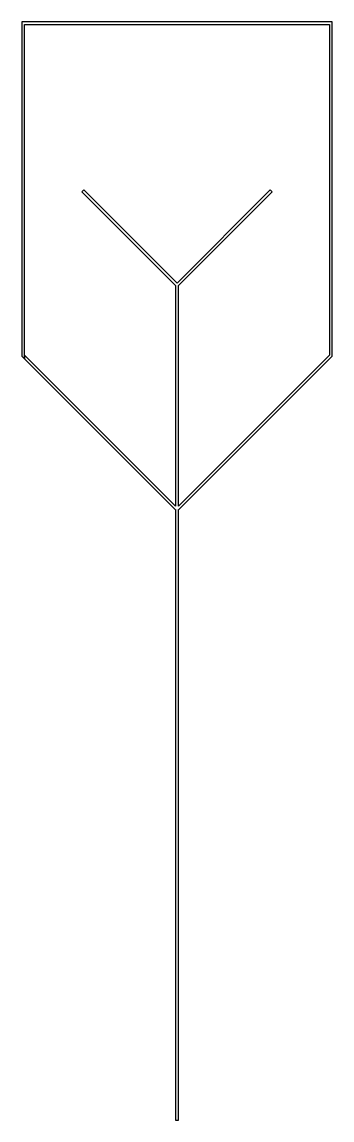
# Model space of a CAD drawing. Extents: x 181575 to 190855, y -16357 to 16493.
import ezdxf

# ---------------------------------------------------------------- set-up
doc = ezdxf.new("R2010")
doc.units = 0
doc.layers.add('1', color=2, linetype='CONTINUOUS')

msp = doc.modelspace()

# ---------------------------------------------------------------- linework, layer by layer
at = {"layer": '1'}
msp.add_lwpolyline([(181575, 6493.28), (181575, 6493.27), (181575, 6493.27), (181575, 6493.27), (181655, 6413.27), (181655, 16413.3), (190775, 16413.3), (190775, 6526.42), (186255, 2006.42), (186255, 8610.01), (189060, 11415), (189003, 11471.6), (186215, 8683.15), (183426, 11471.6), (183370, 11415), (186175, 8610.01), (186175, 2006.41), (181655, 6526.41), (181655, 6413.27), (186158, 1909.68), (186158, 1909.82), (186159, 1909.46), (186160, 1908.71), (186161, 1907.96), (186161, 1907.23), (186162, 1906.51), (186163, 1905.8), (186164, 1905.11), (186165, 1904.42), (186166, 1903.75), (186167, 1903.1), (186168, 1902.46), (186169, 1901.83), (186170, 1901.21), (186171, 1900.61), (186172, 1900.02), (186173, 1899.44), (186174, 1898.88), (186175, 1898.53), (186175, -16356.9), (186255, -16356.9), (186255, 1898.54), (186255, 1898.88), (186256, 1899.44), (186257, 1900.01), (186258, 1900.6), (186259, 1901.21), (186260, 1901.82), (186261, 1902.45), (186262, 1903.1), (186263, 1903.75), (186264, 1904.42), (186265, 1905.11), (186266, 1905.8), (186267, 1906.51), (186268, 1907.23), (186269, 1907.96), (186270, 1908.71), (186270, 1909.46), (186271, 1910.05), (186271, 1909.92), (190855, 6493.27), (190855, 6493.27), (190855, 16493.3), (190775, 16493.3), (190775, 16493.3), (181655, 16493.3), (181655, 16493.3), (181575, 16493.3), (181575, 6493.29), (181575, 6493.28)], close=True, dxfattribs=at)

doc.saveas('drawing.dxf')
